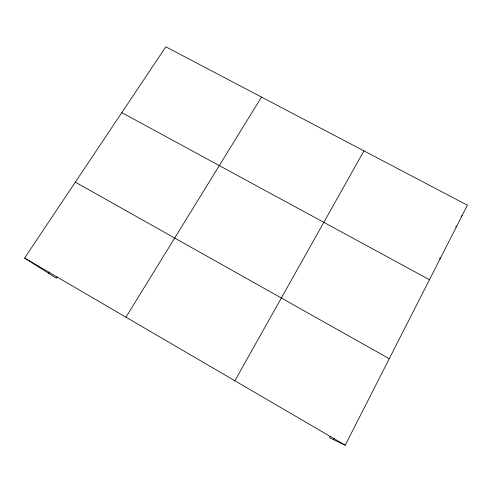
<?xml version="1.0" encoding="UTF-8"?>
<svg xmlns="http://www.w3.org/2000/svg" width="492" height="492" viewBox="0 0 492 492"><rect width="100%" height="100%" fill="white"/><g stroke="black" fill="none" stroke-linecap="round" stroke-linejoin="round"><path stroke-width="0.74" d="M330.212 436.398L329.517 437.739L345.236 445.186L467.4 205.219L165.816 46.814L24.6 258.048L56.328 278.201L57.158 276.922M333.385 439.571L334.068 438.255M234.868 380.771L363.957 150.884M125.952 317.199L261.492 97.072M48.462 273.201L49.28 271.959M461.004 216.523L462.111 215.607M455.697 226.941L456.785 226.074M439.399 258.792L440.531 257.999M121.813 112.637L429.473 279.727M75.325 182.169L389.264 358.699M24.6 258.048L345.236 445.186"/></g></svg>
